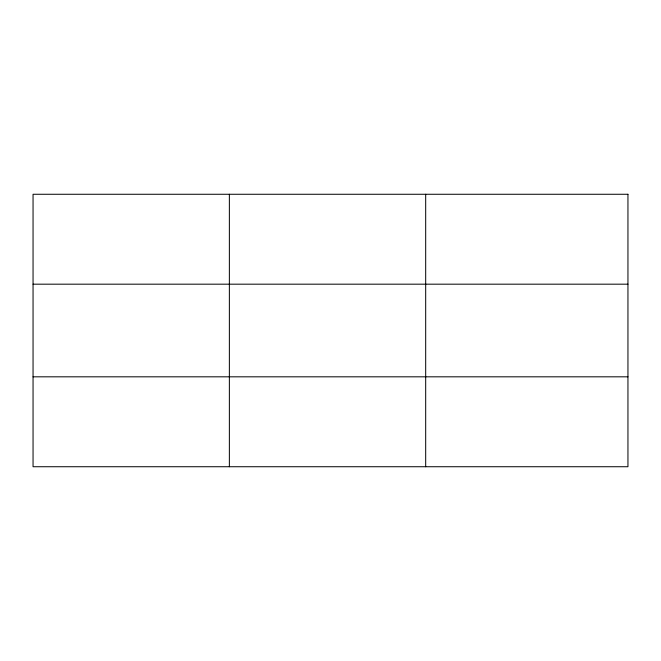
<?xml version="1.0" encoding="UTF-8"?>
<svg xmlns="http://www.w3.org/2000/svg" width="661" height="661" viewBox="0 0 661 661"><rect width="100%" height="100%" fill="white"/><g stroke="black" fill="none" stroke-linecap="round" stroke-linejoin="round"><path stroke-width="0.99" d="M229.367 466.732L229.367 194.268M425.684 466.732L425.684 194.268M33.05 284.18L627.95 284.18M33.05 376.82L627.95 376.82M627.95 194.268L627.95 466.732L33.05 466.732L33.05 194.268L627.95 194.268"/></g></svg>
